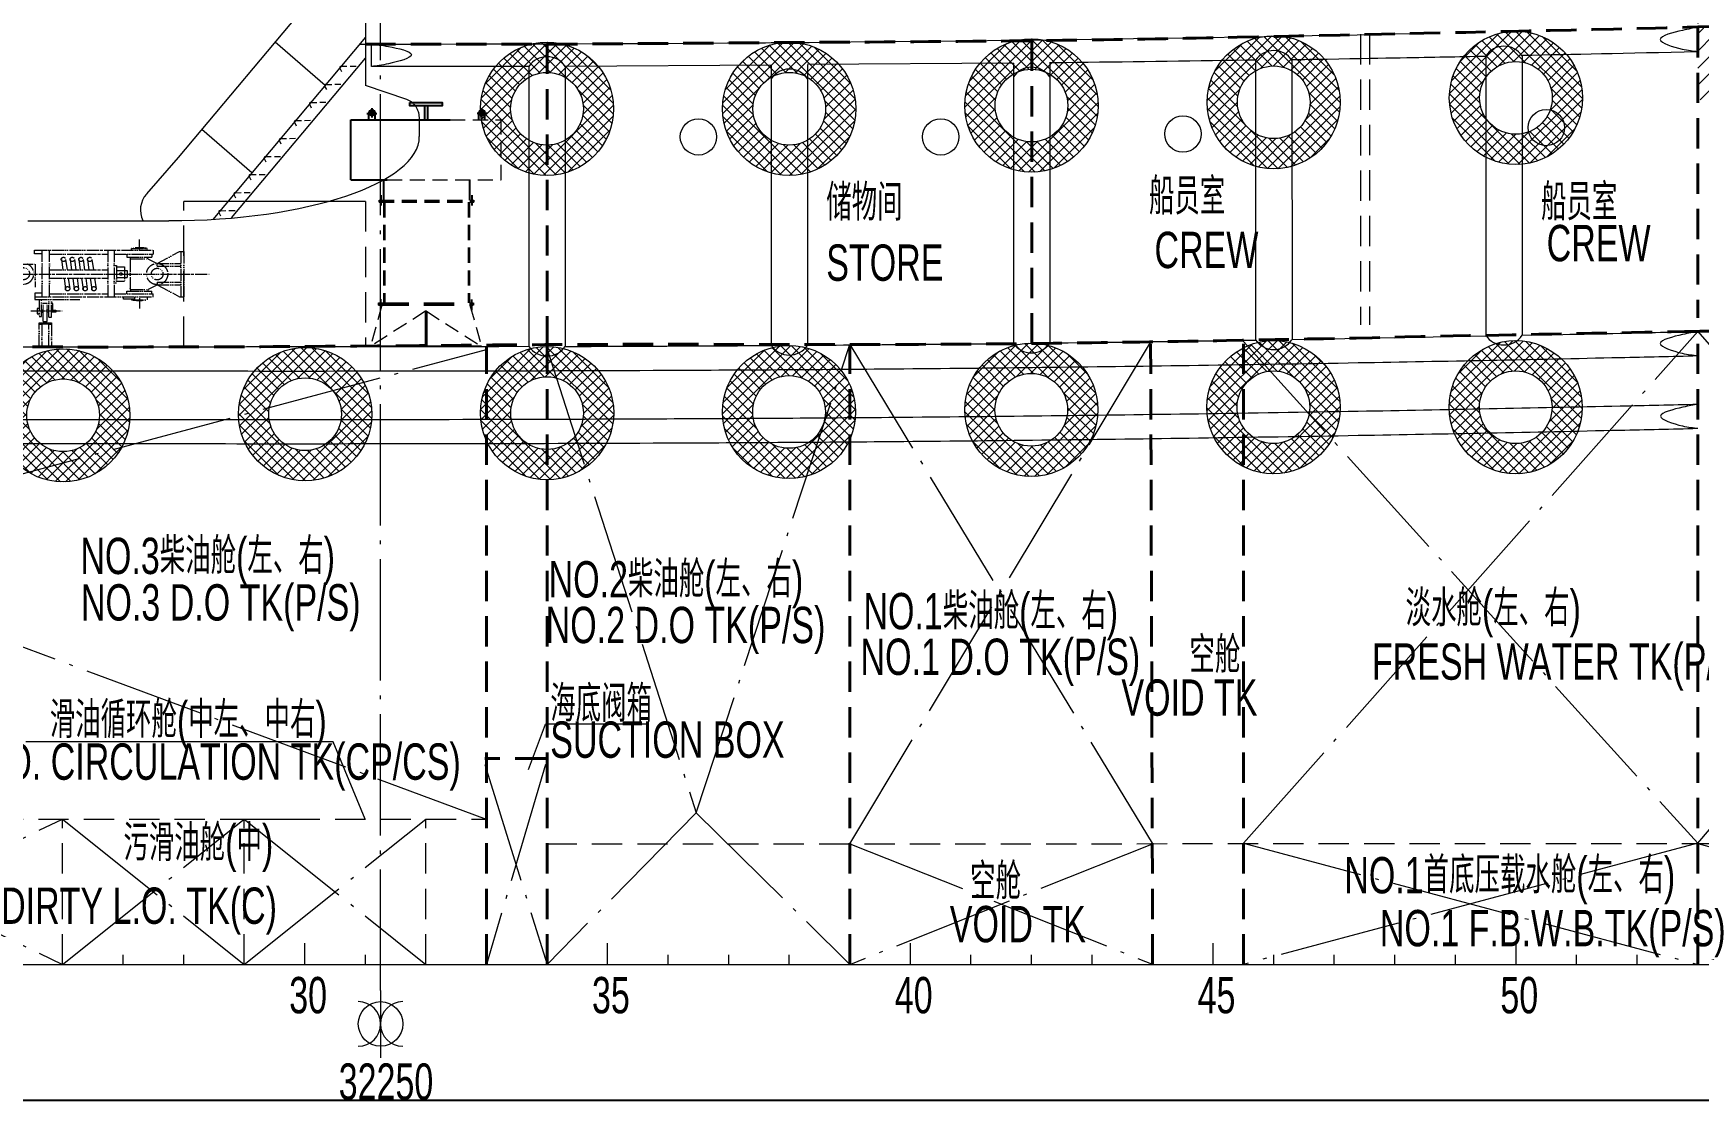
# Model space of a CAD drawing. Extents: x -550205 to -490805, y -239464 to -155364.
# Drawn here: x -523915 to -510165, y -180543 to -171689 of the extents above; entities that cross this region are included whole.
import ezdxf

# ---------------------------------------------------------------- set-up
doc = ezdxf.new("R2010")
doc.units = 0
doc.header["$LTSCALE"] = 500
doc.header["$MEASUREMENT"] = 0
doc.header["$PDMODE"] = 3
for name, pattern in [('CENTER2', [1.125, 0.75, -0.125, 0.125, -0.125]), ('双点划 ___ _ _ ___ _ _ ___ _ _ ___ _ _', [2.87, 2, -0.25, 0.06, -0.25, 0.06, -0.25]), ('点划线 ____ _ ____ _ ____ _ ____ _ ____ _ ____', [2.56, 2, -0.25, 0.06, -0.25]), ('虚线 __ __ __ __ __ __ __ __ __ __ __ __ __ _', [0.75, 0.5, -0.25])]:
    doc.linetypes.add(name, pattern=pattern)
doc.layers.get('0').update_dxf_attribs({"linetype": 'CONTINUOUS', "lineweight": 20})
doc.layers.get('Defpoints').update_dxf_attribs({"linetype": 'CONTINUOUS', "lineweight": 20})
for name, color, linetype, lineweight in [('DIM', 7, 'CONTINUOUS', 20), ('双点划线', 6, '双点划 ___ _ _ ___ _ _ ___ _ _ ___ _ _', 20), ('点划线', 5, '点划线 ____ _ ____ _ ____ _ ____ _ ____ _ ____', 20), ('粗双点划线', 2, '双点划 ___ _ _ ___ _ _ ___ _ _ ___ _ _', 40), ('粗虚线', 30, '虚线 __ __ __ __ __ __ __ __ __ __ __ __ __ _', 40), ('虚线', 1, '虚线 __ __ __ __ __ __ __ __ __ __ __ __ __ _', 20)]:
    doc.layers.add(name, color=color, linetype=linetype, lineweight=lineweight)
doc.styles.get("Standard").update_dxf_attribs({"font": 'romans.shx', "width": 1.2, "height": 150, "bigfont": 'gbcbig.shx'})
doc.styles.add('中英混排2', font='romany.shx', dxfattribs={"width": 0.7, "height": 300, "bigfont": 'hztxt.shx'})
doc.dimstyles.new('1111111', dxfattribs={"dimtxt": 75, "dimasz": 100, "dimexe": 50, "dimexo": 50, "dimgap": 30, "dimtad": 1, "dimdec": 0, "dimdsep": 46, "dimtxsty": 'STANDARD', "dimcen": 2.5, "dimadec": 0, "dimazin": 0, "dimtfac": 1, "dimtdec": 0, "dimtmove": 0, "dimatfit": 3, "dimfxl": 1, "dimarcsym": 0})

# ---------------------------------------------------------------- blocks, each defined once
blk = doc.blocks.new('34')
h = blk.add_hatch()
h.set_pattern_fill('ANSI37', color=256, scale=500, style=0)
h.set_pattern_definition([(45, (677572.184, 160064.6), (-44.194174, 44.194174), []), (135, (677572.184, 160064.6), (-44.194174, -44.194174), [])])
edge = h.paths.add_edge_path(flags=16)
edge.add_arc((0, 0), 300, 0, 360)
edge = h.paths.add_edge_path()
edge.add_arc((0, 0), 550, 0, 360)
for radius in [550, 300]:
    blk.add_circle((0, 0), radius)
blk = doc.blocks.new('A$C41616ADD')
at = {"layer": '双点划线', "lineweight": 13, "ltscale": 0.1}
for p, q in [((-793, 833), (-1121, 933)), ((-1033, 891), (-874, 842)), ((-1025, 919), (-869, 871)), ((-856, 886), (-802, 928)), ((-782, 758), (-863, 817)), ((-863, 817), (-410, 337)), ((-747, 757), (-565, 564)), ((-721, 781), (-539, 588)), ((-706, 811), (-517, 610)), ((-850, 676), (-1061, 408)), ((-926, 430), (-809, 646)), ((-809, 646), (-850, 676)), ((-539, 588), (-565, 564)), ((-369, 452), (-379, 591)), ((-344, 592), (-344, 425)), ((-88, 569), (-88, 599)), ((-88, 599), (891, 599)), ((-27, 569), (-88, 569)), ((-27, 214), (-27, 599)), ((36, 214), (36, 599)), ((36, 564), (516, 564)), ((516, 599), (516, 214)), ((569, 599), (569, 214)), ((569, 564), (891, 564)), ((674, 564), (674, 541)), ((712, 599), (712, 613)), ((712, 613), (841, 613)), ((777, 599), (777, 686)), ((841, 599), (841, 613)), ((880, 564), (880, 541)), ((891, 599), (891, 564)), ((924, 488), (1108, 587)), ((1108, 587), (1143, 587)), ((1119, 587), (1119, 214)), ((1143, 587), (1143, 214)), ((-599, 462), (-837, 332)), ((-599, 462), (-599, 537)), ((-553, 462), (-599, 462)), ((-553, 400), (-553, 462)), ((-500, 501), (-451, 540)), ((-424, 377), (-500, 501)), ((-451, 540), (-344, 425)), ((-344, 483), (-84, 483)), ((-84, 483), (-84, 294)), ((36, 436), (516, 436)), ((133, 522), (145, 436)), ((168, 522), (180, 436)), ((205, 522), (217, 436)), ((240, 522), (252, 436)), ((277, 522), (289, 436)), ((313, 522), (325, 436)), ((349, 522), (361, 436)), ((385, 522), (397, 436)), ((569, 473), (589, 473)), ((589, 473), (589, 329)), ((589, 460), (653, 460)), ((589, 430), (677, 430)), ((653, 460), (653, 341)), ((674, 541), (880, 541)), ((677, 430), (677, 372)), ((705, 528), (702, 520)), ((702, 520), (702, 282)), ((705, 528), (705, 541)), ((705, 528), (848, 528)), ((848, 528), (848, 541)), ((848, 528), (924, 488)), ((924, 488), (1119, 488)), ((924, 467), (924, 488)), ((924, 467), (1119, 467)), ((-787, 203), (-162, 320)), ((-761, 234), (-603, 380)), ((-537, 282), (-371, 354)), ((-341, 401), (1356, 401)), ((36, 366), (516, 366)), ((155, 366), (167, 275)), ((190, 366), (202, 280)), ((227, 366), (239, 275)), ((262, 366), (274, 280)), ((299, 366), (312, 275)), ((334, 366), (346, 280)), ((371, 366), (384, 275)), ((407, 366), (419, 280)), ((569, 329), (589, 329)), ((589, 372), (677, 372)), ((589, 341), (653, 341)), ((705, 273), (702, 282)), ((848, 273), (924, 313)), ((924, 335), (1119, 335)), ((924, 335), (924, 313)), ((924, 313), (1108, 214)), ((924, 313), (1119, 313)), ((-27, 244), (-85, 244)), ((-85, 244), (-85, 191)), ((-85, 214), (891, 214)), ((-85, 191), (286, 191)), ((-50, 191), (-50, 51)), ((-30, 51), (-30, 191)), ((16, 159), (-16, 159)), ((-16, 10), (-16, 159)), ((16, 10), (16, 159)), ((30, 45), (30, 191)), ((36, 237), (516, 237)), ((51, 45), (51, 191)), ((62, 159), (51, 159)), ((62, 104), (62, 159)), ((569, 237), (891, 237)), ((647, 195), (647, 214)), ((738, 195), (647, 195)), ((674, 237), (674, 261)), ((674, 261), (880, 261)), ((705, 273), (848, 273)), ((705, 273), (705, 261)), ((712, 195), (712, 189)), ((712, 189), (841, 189)), ((738, 214), (738, 195)), ((777, 202), (777, 116)), ((841, 214), (841, 189)), ((848, 273), (848, 261)), ((880, 237), (880, 261)), ((891, 214), (891, 237)), ((1108, 214), (1143, 214)), ((-119, 96), (140, 96)), ((-50, 116), (-68, 116)), ((-68, 116), (-68, 72)), ((-68, 72), (-50, 72)), ((-50, 51), (-30, 51)), ((-30, 104), (-16, 104)), ((-30, 87), (-16, 87)), ((-16, 10), (16, 10)), ((30, 104), (16, 104)), ((30, 87), (16, 87)), ((30, 45), (51, 45)), ((51, 104), (88, 104)), ((88, 87), (51, 87)), ((88, 104), (88, 87))]:
    blk.add_line(p, q, dxfattribs=at)
for centre, radius in [((-1059, 914), 24), ((-808, 837), 14.8), ((-395, 401), 37), ((-180, 404), 49.8), ((150, 522), 17.8), ((223, 522), 17.8), ((295, 522), 17.8), ((367, 522), 17.8), ((924, 401), 87.5), ((924, 401), 48.1), ((-941, 260), 92.2), ((-941, 260), 54.1), ((-558, 334), 55.7), ((-558, 334), 37), ((184, 280), 17.8), ((257, 280), 17.8), ((329, 280), 17.8), ((401, 280), 17.8), ((625, 401), 10.3)]:
    blk.add_circle(centre, radius, dxfattribs=at)
for centre, radius, start, end in [((-1059, 914), 34.4, 8.2053, 317.8368), ((-827, 848), 47.2, 126.4817, 221.276), ((-779, 882), 51.1, 51.8216, 116.555), ((-766, 893), 18.5, 58.2955, 238.2955), ((-799, 840), 44.7, 302.9978, 58.2955), ((-799, 840), 81.8, 302.9978, 58.2955), ((-799, 840), 97.6, 302.9978, 58.2955), ((-764, 786), 18.5, 122.9978, 302.9978), ((-764, 786), 33.8, 237.6841, 301.9555), ((-434, 436), 193, 135.5227, 148.5122), ((-434, 436), 193, 101.6574, 124.9249), ((-382, 354), 286, 92.6315, 108.6152), ((-481, 590), 57.5, 300.7469, 0.3798), ((-401, 579), 25.1, 28.3837, 154.9285), ((-391, 592), 47.5, 359.9452, 94.204), ((777, 249), 369, 79.9526, 100.0474), ((-858, 402), 73.3, 157.5993, 286.7217), ((-400, 405), 59.5, 299.5214, 19.1029), ((-180, 404), 85.7, 282.2475, 67.2598), ((-904, 332), 174, 154.1851, 325.4748), ((-552, 326), 74.3, 90.5423, 133.6795), ((777, 552), 369, 259.9526, 280.0474)]:
    blk.add_arc(centre, radius, start, end, dxfattribs=at)
blk = doc.blocks.new('*D161')
at = {"layer": 'Defpoints', "color": 0, "linetype": 'ByBlock', "transparency": 16777216}
for p in [(-537173, -179377), (-504923, -179377), (-537173, -180501)]:
    blk.add_point(p, dxfattribs=at)
at = {"layer": '虚线', "color": 0, "linetype": 'ByBlock', "lineweight": -2, "transparency": 16777216}
for p, q in [((-537173, -179382), (-537173, -180506)), ((-504923, -179382), (-504923, -180506)), ((-505073, -180501), (-537023, -180501))]:
    blk.add_line(p, q, dxfattribs=at)
at = {"layer": '虚线', "color": 0, "linetype": 'ByBlock', "transparency": 16777216}
for points in [[(-537023, -180476), (-537023, -180526), (-537173, -180501)], [(-505073, -180476), (-505073, -180526), (-504923, -180501)]]:
    blk.add_solid(points, dxfattribs=at)
at = {"layer": '虚线', "color": 0, "linetype": 'ByBlock', "transparency": 16777216, "insert": (-521003, -180346), "char_height": 300, "attachment_point": 5, "style": '中英混排2'}
blk.add_mtext('32250', dxfattribs=at)

msp = doc.modelspace()

# ---------------------------------------------------------------- hatches: boundary and pattern name
h = msp.add_hatch()
h.set_pattern_fill('ANSI31', color=256, scale=800, style=0)
h.set_pattern_definition([(45, (142486.12, -12029.5), (-70.710678, 70.710678), [])])
edge = h.paths.add_edge_path()
edge.add_spline(control_points=[(-510158.9, -172239.1), (-510112.4, -172238), (-509239.1, -172217.1), (-507555, -172172.3), (-505377.7, -172099.1), (-504027, -172052), (-503142.9, -172021.4)], knot_values=[12515.2643306, 12515.2643306, 12515.2643306, 12515.2643306, 12654.8209645, 15135.8999775, 17569.2214649, 19190.4457898, 19190.4457898, 19190.4457898, 19190.4457898], degree=3, periodic=0)
edge.add_line((-503154.6, -171425.6), (-503154.6, -171984))
edge.add_spline(control_points=[(-510173.1, -171639.4), (-510121.9, -171638.2), (-509243.8, -171617.3), (-507555, -171572.3), (-505376, -171499), (-504023.6, -171451.9), (-503141.2, -171401.6)], knot_values=[12501.0275182, 12501.0275182, 12501.0275182, 12501.0275182, 12654.8209645, 15135.8999775, 17569.2214649, 19195.5700679, 19195.5700679, 19195.5700679, 19195.5700679], degree=3, periodic=0)
h.paths.add_polyline_path([(-510173.1, -171639.4), (-510173.1, -172238.4), (-510158.9, -172239.1), (-510139.2, -172237.2), (-510119.7, -172232.4), (-510100.7, -172224.8), (-510082.3, -172214.4), (-510064.7, -172201.4), (-510048, -172185.9), (-510032.6, -172168), (-510018.4, -172147.9), (-510005.6, -172125.8), (-509994.4, -172101.8), (-509984.8, -172076.4), (-509977, -172049.6), (-509970.9, -172021.7), (-509966.8, -171993.1), (-509964.6, -171963.9), (-509964.3, -171934.5), (-509966, -171905.1), (-509969.6, -171876.1), (-509975.1, -171847.6), (-509982.4, -171820.1), (-509991.5, -171793.7), (-510002.3, -171768.7), (-510014.6, -171745.3), (-510028.4, -171723.9), (-510043.6, -171704.4), (-510059.9, -171687.3), (-510077.2, -171672.6), (-510095.4, -171660.4), (-510114.3, -171650.9), (-510133.6, -171644.2), (-510153.3, -171640.4)])

# ---------------------------------------------------------------- linework, layer by layer
for p, q in [((-521173.1, -170873.7), (-522720.1, -172715.3)), ((-521173.1, -170873.7), (-521173.1, -172123.7)), ((-521173.1, -171720.6), (-522433.9, -173225.2)), ((-521917.3, -171759.6), (-521505.4, -172117.1)), ((-521123.2, -171963.1), (-521123.1, -171778.3)), ((-511923.1, -171870.2), (-511923.1, -174182.6)), ((-511623.1, -171869.8), (-511623.1, -174181.7)), ((-522278.8, -173213.8), (-521173.1, -171894.4)), ((-519822.8, -171962), (-521123.1, -171963.1)), ((-519823.1, -171962), (-519823.1, -174273.4)), ((-519523.1, -171961.6), (-517821.2, -171950.4)), ((-519523.1, -171961.6), (-519522.6, -174274.5)), ((-517823.1, -171952.8), (-517823.1, -174265.3)), ((-517526.2, -171945), (-515823.1, -171933.7)), ((-517523.1, -171952.4), (-517522.4, -174264.3)), ((-515823.1, -171935), (-515823.1, -174247.5)), ((-515523.1, -171934.6), (-515523.1, -174245.7)), ((-513823.1, -171907.4), (-513823.1, -174219.9)), ((-513523.1, -171907), (-513521.1, -174217.1)), ((-522522.9, -172480.6), (-522110.2, -172838.9)), ((-522720.1, -172715.3), (-522981.1, -173015.3)), ((-521173.1, -173076.7), (-522673.1, -173076.7)), ((-513523.1, -174217.1), (-511919.9, -174187.2)), ((-511623.1, -174181.7), (-511287.3, -174175.4)), ((-519826.2, -177766.1), (-519685.8, -177393.7)), ((-518855.8, -177393.7), (-519685.8, -177393.7)), ((-521440.1, -177538.8), (-523975.4, -177538.8)), ((-521174.5, -178176.7), (-521440.1, -177538.8)), ((-523673.1, -179376.7), (-523673.1, -179297.2)), ((-523173.1, -179376.7), (-523173.1, -179297.2)), ((-522673.1, -179376.7), (-522673.1, -179297.2)), ((-522173.1, -179376.7), (-522173.1, -179297.2)), ((-521673.1, -179376.7), (-521673.1, -179200)), ((-521173.1, -179376.7), (-521173.1, -179297.2)), ((-520673.1, -179376.7), (-520673.1, -179297.2)), ((-520173.1, -179376.7), (-520173.1, -179297.2)), ((-519673.1, -179376.7), (-519673.1, -179297.2)), ((-519173.1, -179376.7), (-519173.1, -179200)), ((-518673.1, -179376.7), (-518673.1, -179297.2)), ((-518673.1, -179376.7), (-518673.1, -179297.2)), ((-518173.1, -179376.7), (-518173.1, -179297.2)), ((-517673.1, -179376.7), (-517673.1, -179297.2)), ((-517173.1, -179376.7), (-517173.1, -179297.2)), ((-516673.1, -179376.7), (-516673.1, -179200)), ((-516173.1, -179376.7), (-516173.1, -179297.2)), ((-515673.1, -179376.7), (-515673.1, -179297.2)), ((-515173.1, -179376.7), (-515173.1, -179297.2)), ((-514673.1, -179376.7), (-514673.1, -179297.2)), ((-514173.1, -179376.7), (-514173.1, -179200)), ((-513673.1, -179376.7), (-513673.1, -179297.2)), ((-513173.1, -179376.7), (-513173.1, -179297.2)), ((-512673.1, -179376.7), (-512673.1, -179297.2)), ((-512173.1, -179376.7), (-512173.1, -179297.2)), ((-511673.1, -179376.7), (-511673.1, -179200)), ((-511173.1, -179376.7), (-511173.1, -179297.2)), ((-510673.1, -179376.7), (-510673.1, -179297.2)), ((-510173.1, -179376.7), (-510173.1, -179297.2)), ((-540598.1, -179376.7), (-502173.1, -179376.7)), ((-521048.1, -179591.5), (-521048.1, -180146.7))]:
    msp.add_line(p, q)
at = {"color": 6}
for p, q in [((-521383.8, -171975.8), (-521370, -172004.4)), ((-521509.3, -172125.5), (-521495.5, -172154.1)), ((-521634.1, -172274.5), (-521620.3, -172303.1)), ((-521758.9, -172423.4), (-521745.1, -172452.1)), ((-521883.7, -172572.4), (-521870, -172601.1)), ((-522008.6, -172721.4), (-521994.8, -172750)), ((-522133.4, -172870.4), (-522119.6, -172899)), ((-522258.2, -173019.3), (-522244.5, -173048)), ((-522383.1, -173168.3), (-522369.3, -173197))]:
    msp.add_line(p, q, dxfattribs=at)
at = {"color": 6, "linetype": '虚线 __ __ __ __ __ __ __ __ __ __ __ __ __ _', "ltscale": 0.2}
for p, q in [((-521375, -171961.5), (-521227.2, -171958.9)), ((-521500.4, -172111.2), (-521352.6, -172108.6)), ((-521625.2, -172260.1), (-521477.5, -172257.6)), ((-521750.1, -172409.1), (-521602.3, -172406.5)), ((-521874.9, -172558.1), (-521727.1, -172555.5)), ((-521999.7, -172707.1), (-521852, -172704.5)), ((-522124.6, -172856), (-521976.8, -172853.5)), ((-522249.4, -173005), (-522101.6, -173002.4)), ((-522374.2, -173154), (-522226.5, -173151.4))]:
    msp.add_line(p, q, dxfattribs=at)
at = {"color": 1, "linetype": 'Continuous', "lineweight": -3}
for p, q in [((-520684.7, -172287.2), (-520684.7, -172404.5)), ((-520661.5, -172287.2), (-520661.5, -172404.5)), ((-521293.1, -172899.5), (-521293.1, -172404.5)), ((-521293.1, -172404.5), (-520473.1, -172404.5)), ((-521143.3, -172404.5), (-521143.3, -172345.9)), ((-521092.8, -172404.5), (-521092.8, -172345.9)), ((-520236.2, -172404.5), (-520236.2, -172345.9)), ((-520185.8, -172404.5), (-520185.8, -172345.9)), ((-521293.1, -172899.5), (-520994.5, -172899.5)), ((-521024.4, -172899.5), (-521024.4, -173065.4)), ((-520313.4, -172899.5), (-520313.4, -173065.4)), ((-521064.3, -173915.4), (-521064.3, -173933.6)), ((-520282, -173915.4), (-520282, -173933.6)), ((-520676.9, -173983.6), (-520669.3, -173983.6))]:
    msp.add_line(p, q, dxfattribs=at)
at = {"color": 0}
for points in [[(-521221.6, -171778.5), (-521103.8, -171778.3), (-521047.7, -171778.2), (-520734.5, -171777.7), (-520421.4, -171777.2), (-520108.2, -171776.5), (-519795.1, -171775.7), (-519481.9, -171774.7), (-519435.2, -171774.6), (-519122, -171773.4), (-518808.9, -171772.1), (-518495.7, -171770.5), (-518182.6, -171768.7), (-517869.5, -171766.6), (-517822.7, -171766.2), (-517509.5, -171763.8), (-517165.1, -171760.7), (-516820.6, -171757.4), (-516476.2, -171753.7), (-516210.2, -171750.6), (-515865.7, -171746.5), (-515521.3, -171742), (-515176.9, -171737.3), (-514832.4, -171732.3), (-514597.7, -171728.8), (-514253.2, -171723.3), (-513908.8, -171717.5), (-513564.4, -171711.5), (-513251.3, -171705.7), (-512985.2, -171700.7), (-512672.1, -171694.5), (-512359, -171688.1)], [(-520829.8, -172236.7), (-521173.1, -172121.1)], [(-523959.5, -173235.9), (-523646.4, -173235.9), (-523333.2, -173235.9), (-523020.1, -173235.9), (-522795.6, -173235.9)]]:
    msp.add_lwpolyline(points, dxfattribs=at)
at = {"color": 1, "linetype": 'Continuous', "lineweight": -3}
msp.add_lwpolyline([(-520806.6, -172260.7), (-520539.7, -172260.7), (-520539.7, -172287.2), (-520806.6, -172287.2)], close=True, dxfattribs=at)
for centre in [(-521118.1, -172351.1), (-520211, -172351.1)]:
    msp.add_circle(centre, 17.9, dxfattribs=at)
for centre, radius in [((-518423.1, -172544.1), 150), ((-516423.1, -172544.1), 150), ((-514423.1, -172519.9), 150), ((-511423.1, -172466.9), 150), ((-521048.1, -179867.9), 183.9)]:
    msp.add_circle(centre, radius)
for centre, radius, start, end in [((-513672.9, -172012.8), 180.8, 33.95034, 146.04966), ((-511772.8, -171976.1), 180.8, 33.95034, 146.04966), ((-519672.8, -172063), 180.8, 33.95034, 146.04966), ((-517672.9, -172165.2), 180.8, 33.95034, 146.04966), ((-515672.9, -172149.6), 180.8, 33.95034, 146.04966), ((-522830.2, -173147.1), 200, 138.9711, 206.33764), ((-511773.1, -174081.6), 180.8, 213.95034, 326.04966), ((-519673.1, -174173.5), 180.8, 213.95034, 326.04966), ((-517673.1, -174164.3), 180.8, 213.95034, 326.04966), ((-515673.1, -174146.5), 180.8, 213.95034, 326.04966), ((-513673.1, -174118.9), 180.8, 213.95034, 326.04966), ((-521232, -179867.9), 183.9, 270, 90), ((-520864.3, -179867.9), 183.9, 90, 270)]:
    msp.add_arc(centre, radius, start, end)
at = {"color": 6}
for centre in [(-521374.8, -171971.4), (-521500.2, -172121.2), (-521625.1, -172270.1), (-521749.9, -172419.1), (-521874.7, -172568.1), (-521999.6, -172717.1), (-522124.4, -172866), (-522249.2, -173015), (-522374.1, -173164)]:
    msp.add_arc(centre, 10, 91, 205.66194, dxfattribs=at)
at = {"color": 1, "linetype": 'Continuous', "lineweight": -3}
for centre in [(-521118.1, -172345.9), (-520211, -172345.9)]:
    msp.add_arc(centre, 25.2, 0, 180, dxfattribs=at)
at = {"color": 0}
msp.add_ellipse((-522795.6, -172541.4), major_axis=(2067.9, 0), ratio=0.3358338, start_param=4.712389, end_param=6.2831853, dxfattribs=at)
for points, knots in [([(-510173.1, -171639), (-510210.6, -171646.4), (-510306.6, -171665.6), (-510587, -171735.1), (-510310.1, -171824.1), (-510212.1, -171834.7), (-510173.1, -171839)], [0, 0, 0, 0, 127.0312928, 325.7098567, 522.7609461, 653.0856153, 653.0856153, 653.0856153, 653.0856153]), ([(-521123.1, -171778.3), (-521081.2, -171782.8), (-520979.2, -171793.8), (-520683.3, -171864.3), (-520978.4, -171944.8), (-521080.9, -171957.8), (-521123.2, -171963.1)], [0, 0, 0, 0, 141.2044596, 343.5647105, 547.2152238, 690.0074441, 690.0074441, 690.0074441, 690.0074441]), ([(-515525.2, -171930.7), (-515481.2, -171930.2), (-514939, -171923.7), (-514371.6, -171915.9), (-513848.3, -171907.8), (-513823.1, -171907.4)], [7148.3435559, 7148.3435559, 7148.3435559, 7148.3435559, 7280.5284787, 8775.0637867, 8850.5993173, 8850.5993173, 8850.5993173, 8850.5993173]), ([(-513231.2, -171901.3), (-512699.7, -171892), (-512370.6, -171886), (-512041.4, -171879.5), (-511923.1, -171877.2)], [9754.4686855, 9754.4686855, 9754.4686855, 9754.4686855, 10412.7859728, 10742.042882, 10742.042882, 10742.042882, 10742.042882]), ([(-511287.3, -174175.4), (-511129.6, -174172.1), (-510745.9, -174163.7), (-510362.3, -174154.9), (-510173.1, -174149.6)], [28086.5507136, 28086.5507136, 28086.5507136, 28086.5507136, 28559.7790574, 29237.829691, 29237.829691, 29237.829691, 29237.829691]), ([(-510173.1, -174150), (-510210.6, -174157.5), (-510306.6, -174176.6), (-510587.1, -174246.1), (-510310.1, -174335.1), (-510212.1, -174345.8), (-510173.1, -174350)], [0, 0, 0, 0, 127.0312928, 325.7098567, 522.7609461, 653.0856153, 653.0856153, 653.0856153, 653.0856153]), ([(-533194.9, -174476.7), (-532427.7, -174476.7), (-531024.6, -174476.7), (-528651.7, -174476.7), (-526166.3, -174476.9), (-523331.1, -174476.1), (-520867, -174478.3), (-518630.6, -174471.6), (-516569.1, -174459), (-514666.7, -174435.9), (-512695.4, -174404.4), (-511321.2, -174376.9), (-510386.8, -174355.5), (-510173.1, -174350.4)], [6178.2718589, 6178.2718589, 6178.2718589, 6178.2718589, 8479.9, 10387.5, 13297, 15936.0000007, 18892.9995238, 20689.5051246, 22645.0223791, 25077.5900827, 26397.2254205, 28559.7790574, 29200.9853307, 29200.9853307, 29200.9853307, 29200.9853307]), ([(-533115.3, -174276.7), (-532374.6, -174276.7), (-530998.1, -174276.7), (-528651.7, -174276.7), (-526166.3, -174276.9), (-523861.5, -174276.3), (-522526.5, -174277), (-519823.1, -174273.4)], [6257.8292008, 6257.8292008, 6257.8292008, 6257.8292008, 8479.9, 10387.5, 13297, 15936.0000007, 17301.9261171, 17301.9261171, 17301.9261171, 17301.9261171]), ([(-519523.1, -174274.5), (-519106.8, -174272.7), (-518617.1, -174270.7), (-518127.4, -174268.2), (-517822.5, -174266.3)], [20054.7253876, 20054.7253876, 20054.7253876, 20054.7253876, 20689.5051246, 21523.9041419, 21523.9041419, 21523.9041419, 21523.9041419]), ([(-515523.1, -174245.7), (-515114, -174240.8), (-514613.3, -174234.1), (-514112.6, -174226.7), (-513821.6, -174222.2)], [23850.1133228, 23850.1133228, 23850.1133228, 23850.1133228, 25077.5900827, 25352.4476535, 25352.4476535, 25352.4476535, 25352.4476535]), ([(-533194.9, -174876.7), (-532427.7, -174876.7), (-531024.6, -174876.7), (-528651.7, -174876.7), (-526166.3, -174876.9), (-523331.1, -174876.1), (-520867, -174878.3), (-518630.6, -174871.6), (-516569.1, -174859), (-514666.7, -174835.9), (-512695.4, -174804.4), (-511321.2, -174776.9), (-510386.8, -174755.5), (-510173.1, -174750.4)], [6178.2718589, 6178.2718589, 6178.2718589, 6178.2718589, 8479.9, 10387.5, 13297, 15936.0000007, 18892.9995238, 20689.5051246, 22645.0223791, 25077.5900827, 26397.2254205, 28559.7790574, 29200.9853307, 29200.9853307, 29200.9853307, 29200.9853307]), ([(-510170.6, -174749.9), (-510208.1, -174757.4), (-510304.1, -174776.6), (-510584.5, -174846), (-510307.6, -174935.1), (-510209.6, -174945.7), (-510170.6, -174949.9)], [0, 0, 0, 0, 127.0312928, 325.7098567, 522.7609461, 653.0856153, 653.0856153, 653.0856153, 653.0856153]), ([(-533194.9, -175076.7), (-532427.7, -175076.7), (-531024.6, -175076.7), (-528651.7, -175076.7), (-526166.3, -175076.9), (-523331.1, -175076.1), (-520867, -175078.3), (-518630.6, -175071.6), (-516569.1, -175059), (-514666.7, -175035.9), (-512695.4, -175004.4), (-511321.2, -174976.9), (-510386.8, -174955.5), (-510173.1, -174950.4)], [6178.2718589, 6178.2718589, 6178.2718589, 6178.2718589, 8479.9, 10387.5, 13297, 15936.0000007, 18892.9995238, 20689.5051246, 22645.0223791, 25077.5900827, 26397.2254205, 28559.7790574, 29200.9853307, 29200.9853307, 29200.9853307, 29200.9853307])]:
    msp.add_open_spline(points, degree=3, knots=knots)
for points in [[(-511623.1, -171869.8), (-511198.6, -171862), (-510780.8, -171852.8), (-510173.1, -171839)], [(-513526.1, -171906.2), (-513427.8, -171904.6), (-513329.5, -171902.9), (-513231.2, -171901.3)], [(-517523.1, -174264.3), (-517216.3, -174262.1), (-516877.9, -174259.5), (-516485.4, -174256)], [(-516485.4, -174256), (-516264.2, -174253.9), (-516043.1, -174251.6), (-515822, -174249.2)]]:
    msp.add_open_spline(points, degree=3)
msp.add_rational_spline([(-520727.6, -172541.4), (-520727.6, -172463.3), (-520727.6, -172385.3), (-520727.6, -172271.7), (-520829.8, -172236.7)], [1, 1, 1, 0.808710908507, 1], degree=2, knots=[0, 0, 0, 1, 1, 2.2576782, 2.2576782, 2.2576782], dxfattribs=at)
at = {"layer": 'DIM', "lineweight": -3}
msp.add_line((-520214, -174274.5), (-521132.3, -174274.5), dxfattribs=at)
at = {"layer": '双点划线', "color": 1, "linetype": 'Continuous', "lineweight": -3}
for p, q in [((-520676.9, -173983.6), (-520676.9, -174274.5)), ((-520669.3, -173983.6), (-520669.3, -174274.5))]:
    msp.add_line(p, q, dxfattribs=at)
at = {"layer": '双点划线', "ltscale": 0.1}
for points in [[(-523865.9, -174078.4), (-523765.4, -174078.4), (-523765.4, -174089.6), (-523865.9, -174089.6)], [(-523865.9, -174089.6), (-523845.1, -174089.6), (-523845.1, -174276.6), (-523865.9, -174276.6)], [(-523787.5, -174089.6), (-523765.4, -174089.6), (-523765.4, -174276.6), (-523787.5, -174276.6)]]:
    msp.add_lwpolyline(points, close=True, dxfattribs=at)
at = {"layer": '点划线'}
for p, q in [((-521048.1, -179591.5), (-521048.1, -167877)), ((-510173.1, -178376.7), (-506482.7, -174052.8)), ((-513923.4, -178376.7), (-510173.1, -174150.4)), ((-510173.1, -174150.4), (-506482.7, -178376.7)), ((-530673.2, -174276.7), (-520175.8, -178176.7)), ((-530673.1, -177111), (-520173.1, -174299)), ((-519673.1, -174295.7), (-518440.7, -178123.6)), ((-518440.7, -178123.6), (-517173.1, -174257.7)), ((-517173.1, -178380.3), (-514689.7, -174241.6)), ((-517173.1, -174257.7), (-514676.4, -178376.7)), ((-513923.4, -174234.8), (-510173.1, -178376.7)), ((-520186.7, -177726.7), (-519673.1, -179376.7)), ((-519686.7, -177726.7), (-520173.1, -179376.7)), ((-526173.1, -178176.7), (-523673.1, -179376.7)), ((-526173.1, -179376.7), (-523673.1, -178176.7)), ((-523673.1, -178176.7), (-522173.1, -179376.7)), ((-523673.1, -179376.7), (-522173.1, -178176.7)), ((-522173.1, -178176.7), (-520673.1, -179376.7)), ((-522173.1, -179376.7), (-520673.1, -178176.7)), ((-518440.7, -178123.6), (-519673.1, -179376.7)), ((-518440.7, -178123.6), (-517173.1, -179376.7)), ((-517173.1, -178381.2), (-514668.7, -179376.7)), ((-514668.7, -178380.3), (-517168.7, -179376.7)), ((-513923.4, -178376.7), (-510173.1, -179376.7)), ((-510173.1, -178376.7), (-513923.4, -179376.7)), ((-510182.6, -178376.7), (-507516.1, -179087.7)), ((-506482.7, -178376.7), (-510182.6, -179376.7))]:
    msp.add_line(p, q, dxfattribs=at)
at = {"layer": '粗双点划线', "color": 5, "linetype": 'CENTER2', "lineweight": -3, "ltscale": 6}
for p, q in [((-521160.5, -172351.1), (-521079.1, -172351.1)), ((-521118.1, -172384.7), (-521118.1, -172307.3)), ((-520168.5, -172351.1), (-520250, -172351.1)), ((-520211, -172384.7), (-520211, -172307.3)), ((-521044.9, -173025.9), (-521044.9, -173110)), ((-520292.9, -173025.9), (-520292.9, -173110)), ((-521049.1, -173882.8), (-521049.1, -173959)), ((-520297.2, -173886.4), (-520297.2, -173974.5))]:
    msp.add_line(p, q, dxfattribs=at)
at = {"layer": '粗虚线', "lineweight": 40}
for p, q in [((-510173.1, -171639), (-510173.1, -174039.1)), ((-519673.1, -171774.5), (-519673.1, -174274.5)), ((-515671.4, -171750.1), (-515671.4, -174250.1)), ((-510173.1, -179376.7), (-510173.1, -174150.4)), ((-520173.1, -179376.7), (-520173.1, -174274.9)), ((-519673.1, -179376.7), (-519673.1, -174274.5)), ((-517173.1, -179376.7), (-517173.1, -174257.7)), ((-514673.1, -179376.7), (-514689.7, -174241.6)), ((-513923.4, -179376.7), (-513923.4, -174234.8))]:
    msp.add_line(p, q, dxfattribs=at)
at = {"layer": '粗虚线'}
msp.add_line((-519686.7, -177676.7), (-520186.7, -177676.7), dxfattribs=at)
for points, knots in [([(-521173.1, -171778.4), (-520673.1, -171779.2), (-519488.8, -171781.2), (-517654.9, -171762.9), (-515415.8, -171753.9), (-512933.5, -171699.2), (-510260.5, -171642.6), (-507205, -171552.3), (-505077.6, -171472.9), (-503790.2, -171424.9)], [0, 0, 0, 0, 1500.0001076, 3552.957921, 5501.830152, 8217.338465, 11001.2829013, 13522.8286561, 17387.7508189, 17387.7508189, 17387.7508189, 17387.7508189]), ([(-510173.1, -174149.6), (-510756.5, -174160.3), (-512053.5, -174184), (-514197.7, -174231.4), (-516614.5, -174266), (-519238.2, -174248.7), (-522110.5, -174284.9), (-525208.1, -174274.2), (-528183.3, -174277.2), (-531466.4, -174276.5), (-535102.2, -174276.7), (-537939.8, -174276.7), (-539373.2, -174276.7)], [0, 0, 0, 0, 1750.311606, 3891.6242862, 6434.3592854, 9000.940034, 11762.7628366, 15051.4040942, 18293.7618149, 20688.2571845, 24900.891593, 29201.0715477, 29201.0715477, 29201.0715477, 29201.0715477])]:
    msp.add_open_spline(points, degree=3, knots=knots, dxfattribs=at)
at = {"layer": '粗虚线', "lineweight": 40}
msp.add_open_spline([(-510173.1, -174149.6), (-509273.5, -174129), (-507827.3, -174090.7), (-505791, -174024.5), (-504531.2, -173987.1), (-504461.5, -173982)], degree=3, knots=[29324.9091434, 29324.9091434, 29324.9091434, 29324.9091434, 31652.7968448, 33664.9784726, 35436.9387637, 35436.9387637, 35436.9387637, 35436.9387637], dxfattribs=at)
at = {"layer": '虚线'}
for p, q in [((-510173.1, -170608), (-510173.1, -171750.8)), ((-512956.4, -171696.5), (-512956.8, -174096.5)), ((-512883.1, -171695.3), (-512883.1, -174095.2)), ((-522673.1, -174276.9), (-522673.1, -173076.7)), ((-521173.1, -173076.7), (-521173.1, -174277)), ((-521064.3, -173915.4), (-520282, -173915.4)), ((-521064.3, -173924.5), (-520282, -173924.5)), ((-521064.3, -173924.5), (-520282, -173924.5)), ((-521064.3, -173933.6), (-520282, -173933.6)), ((-526123.1, -178176.7), (-521623.1, -178176.7)), ((-523673.1, -179376.7), (-523673.1, -178176.7)), ((-522173.1, -179376.7), (-522173.1, -178176.7)), ((-522173.1, -178176.7), (-520175.8, -178176.7)), ((-520673.1, -179376.7), (-520673.1, -178176.7)), ((-519677.6, -178381.2), (-506482.7, -178376.7))]:
    msp.add_line(p, q, dxfattribs=at)
at = {"layer": '虚线', "ltscale": 0.5}
for p, q in [((-520473.1, -172404.5), (-520053.1, -172404.5)), ((-520053.1, -172899.5), (-520053.1, -172404.5)), ((-520994.5, -172899.5), (-520053.1, -172899.5)), ((-521060.1, -173065.4), (-520277.7, -173065.4)), ((-521060.1, -173083.6), (-521060.1, -173065.4)), ((-521060.1, -173074.5), (-520277.7, -173074.5)), ((-521060.1, -173074.5), (-520277.7, -173074.5)), ((-521060.1, -173083.6), (-520277.7, -173083.6)), ((-521024.4, -173083.6), (-521024.4, -173915.4)), ((-521013.4, -173083.6), (-521013.4, -173915.4)), ((-520324.4, -173083.6), (-520324.4, -173915.4)), ((-520313.4, -173083.6), (-520313.4, -173915.4)), ((-520277.7, -173065.4), (-520277.7, -173083.6)), ((-521036.5, -173933.6), (-521132.3, -174274.5)), ((-520309.8, -173933.6), (-520214, -174274.5)), ((-520676.9, -173983.6), (-521132.3, -174274.5)), ((-520669.3, -173983.6), (-520214, -174274.5))]:
    msp.add_line(p, q, dxfattribs=at)

# ---------------------------------------------------------------- block references
for p in [(-515673.6, -172285.5), (-513673.6, -172258.5), (-511673.6, -172222.1), (-519673.6, -172312.1), (-517673.6, -172312.1), (-523668.7, -174842.9), (-521670.9, -174833.7), (-519673.1, -174824.5), (-517675.4, -174815.3), (-515675.1, -174797.5), (-513675.6, -174776.4), (-511675.6, -174776.4)]:
    msp.add_blockref('34', p)
at = {"color": 2, "ltscale": 25}
msp.add_blockref('A$C41616ADD', (-523816.1, -174077.7), dxfattribs=at)

# ---------------------------------------------------------------- texts
at = {"color": 1, "lineweight": 20, "ltscale": 2, "style": '中英混排2', "width": 0.7}
for s, p in [('储物间', (-517367.9, -173236.7)), ('船员室', (-514703.7, -173184.9)), ('船员室', (-511466.4, -173232.8)), ('CREW', (-514658, -173627.5)), ('CREW', (-511419.9, -173570.9)), ('STORE', (-517367.9, -173732.3)), ('NO.3柴油舱(左、右)', (-523526.2, -176153.5)), ('NO.2柴油舱(左、右)', (-519660.4, -176347)), ('NO.3 D.O TK(P/S)', (-523521.9, -176537.4)), ('NO.1柴油舱(左、右)', (-517061.1, -176609.7)), ('淡水舱(左、右)', (-512584.4, -176584.8)), ('NO.2 D.O TK(P/S)', (-519684.5, -176723.8)), ('NO.1 D.O TK(P/S)', (-517085.2, -176986.5)), ('空舱', (-514369, -176970.7)), ('FRESH WATER TK(P/S)', (-512862.8, -177026.1)), ('海底阀箱', (-519646.8, -177373.8)), ('VOID TK', (-514931, -177323.3)), ('滑油循环舱(中左、中右)', (-523779.1, -177506.5)), ('SUCTION BOX', (-519646.8, -177670.6)), ('L.O. CIRCULATION TK(CP/CS)', (-524379.8, -177851.9)), ('污滑油舱(中)', (-523170.5, -178523.2)), ('NO.1首底压载水舱(左、右)', (-513090.8, -178789.7)), ('空舱', (-516179.9, -178840.8)), ('DIRTY L.O. TK(C)', (-524180.8, -179041.5)), ('VOID TK', (-516347.8, -179193.4)), ('NO.1 F.B.W.B.TK(P/S)', (-512797.3, -179226.9)), ('30', (-521802.1, -179780)), ('35', (-519302.1, -179780)), ('40', (-516802.1, -179780)), ('45', (-514302.1, -179780)), ('50', (-511802.1, -179780))]:
    msp.add_text(s, height=300, dxfattribs=at).set_placement(p)

# ---------------------------------------------------------------- dimensions: what is measured, and where the dimension line sits
at = {"layer": '虚线', "color": 0, "linetype": 'ByBlock'}
dim = msp.add_linear_dim(base=(-537173, -180501), p1=(-504923.1, -179376.7), p2=(-537173, -179376.7), dimstyle='1111111', override={"dimtxt": 300, "dimasz": 150, "dimexe": 5, "dimexo": 5, "dimgap": 5, "dimtxsty": '中英混排2', "dimfxl": 50}, dxfattribs=at)
dim.commit()
dim.dimension.update_dxf_attribs({"geometry": '*D161', "text_midpoint": (-521003.4, -180501), "dimtype": 160})

doc.saveas('drawing.dxf')
